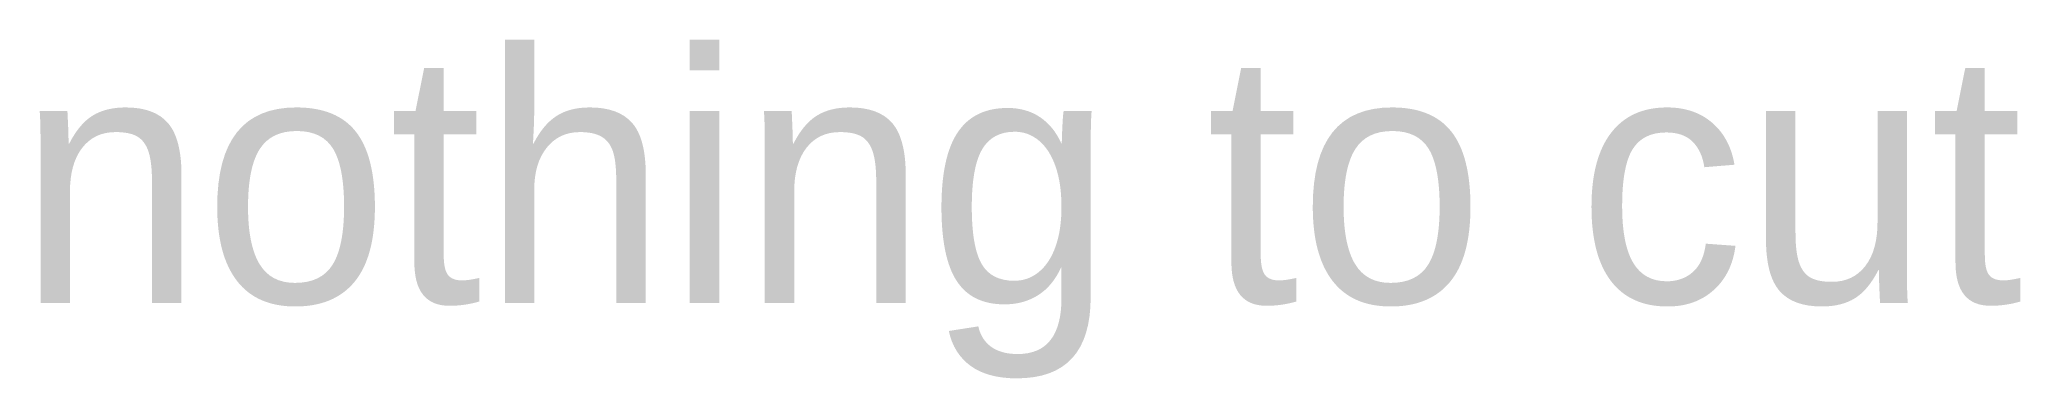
# Model space of a CAD drawing. Header units: millimetres. Extents: x 0.2 to 20, y -0.8 to 2.6.
import ezdxf

# ---------------------------------------------------------------- set-up
doc = ezdxf.new("R2010")
doc.units = ezdxf.units.MM

msp = doc.modelspace()

# ---------------------------------------------------------------- texts
msp.add_text('nothing to cut', height=2.5).set_placement((0, 0))

doc.saveas('drawing.dxf')
